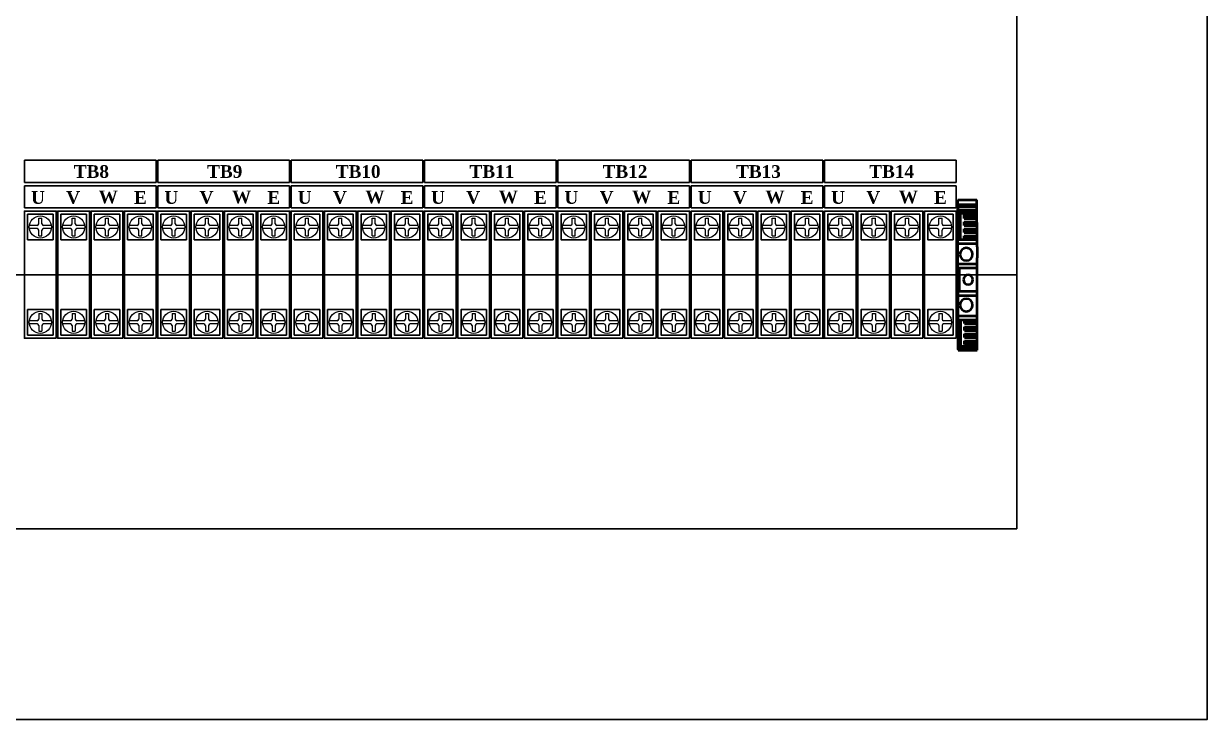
# Model space of a CAD drawing. Header units: millimetres. Extents: x 0 to 19090, y 0 to 12100.
# Drawn here: x 17162.3 to 17535.1, y 10124.9 to 10343.9 of the extents above; entities that cross this region are included whole.
import ezdxf

# ---------------------------------------------------------------- set-up
doc = ezdxf.new("R2010")
doc.units = ezdxf.units.MM
doc.header["$MEASUREMENT"] = 0
doc.layers.add('NetDam', color=7, linetype='Continuous', lineweight=35)
doc.layers.add('Visible (ISO)', color=7, linetype='Continuous', lineweight=50)
doc.styles.get("Standard").update_dxf_attribs({"font": 'arial.ttf'})

msp = doc.modelspace()

# ---------------------------------------------------------------- linework, layer by layer
for p, q in [((17167.03, 10280.88), (17167.03, 10282.64)), ((17168.03, 10280.88), (17168.03, 10282.64)), ((17177.53, 10280.88), (17177.53, 10282.64)), ((17178.53, 10280.88), (17178.53, 10282.64)), ((17188.03, 10280.88), (17188.03, 10282.64)), ((17189.03, 10280.88), (17189.03, 10282.64)), ((17198.53, 10280.88), (17198.53, 10282.64)), ((17199.53, 10280.88), (17199.53, 10282.64)), ((17209.03, 10280.88), (17209.03, 10282.64)), ((17210.03, 10280.88), (17210.03, 10282.64)), ((17219.53, 10280.88), (17219.53, 10282.64)), ((17220.53, 10280.88), (17220.53, 10282.64)), ((17230.03, 10280.88), (17230.03, 10282.64)), ((17231.03, 10280.88), (17231.03, 10282.64)), ((17240.53, 10280.88), (17240.53, 10282.64)), ((17241.53, 10280.88), (17241.53, 10282.64)), ((17251.03, 10280.88), (17251.03, 10282.64)), ((17252.03, 10280.88), (17252.03, 10282.64)), ((17261.53, 10280.88), (17261.53, 10282.64)), ((17262.53, 10280.88), (17262.53, 10282.64)), ((17272.03, 10280.88), (17272.03, 10282.64)), ((17273.03, 10280.88), (17273.03, 10282.64)), ((17282.53, 10280.88), (17282.53, 10282.64)), ((17283.53, 10280.88), (17283.53, 10282.64)), ((17293.03, 10280.88), (17293.03, 10282.64)), ((17294.03, 10280.88), (17294.03, 10282.64)), ((17303.53, 10280.88), (17303.53, 10282.64)), ((17304.53, 10280.88), (17304.53, 10282.64)), ((17314.03, 10280.88), (17314.03, 10282.64)), ((17315.03, 10280.88), (17315.03, 10282.64)), ((17324.53, 10280.88), (17324.53, 10282.64)), ((17325.53, 10280.88), (17325.53, 10282.64)), ((17335.03, 10280.88), (17335.03, 10282.64)), ((17336.03, 10280.88), (17336.03, 10282.64)), ((17345.53, 10280.88), (17345.53, 10282.64)), ((17346.53, 10280.88), (17346.53, 10282.64)), ((17356.03, 10280.88), (17356.03, 10282.64)), ((17357.03, 10280.88), (17357.03, 10282.64)), ((17366.53, 10280.88), (17366.53, 10282.64)), ((17367.53, 10280.88), (17367.53, 10282.64)), ((17377.03, 10280.88), (17377.03, 10282.64)), ((17378.03, 10280.88), (17378.03, 10282.64)), ((17387.53, 10280.88), (17387.53, 10282.64)), ((17388.53, 10280.88), (17388.53, 10282.64)), ((17398.03, 10280.88), (17398.03, 10282.64)), ((17399.03, 10280.88), (17399.03, 10282.64)), ((17408.53, 10280.88), (17408.53, 10282.64)), ((17409.53, 10280.88), (17409.53, 10282.64)), ((17419.03, 10280.88), (17419.03, 10282.64)), ((17420.03, 10280.88), (17420.03, 10282.64)), ((17429.53, 10280.88), (17429.53, 10282.64)), ((17430.53, 10280.88), (17430.53, 10282.64)), ((17440.03, 10280.88), (17440.03, 10282.64)), ((17441.03, 10280.88), (17441.03, 10282.64)), ((17450.53, 10280.88), (17450.53, 10282.64)), ((17451.53, 10280.88), (17451.53, 10282.64)), ((17166.53, 10280.38), (17164.07, 10280.38)), ((17166.53, 10279.38), (17164.07, 10279.38)), ((17167.03, 10277.13), (17167.03, 10278.88)), ((17168.03, 10277.13), (17168.03, 10278.88)), ((17171, 10280.38), (17168.53, 10280.38)), ((17171, 10279.38), (17168.53, 10279.38)), ((17177.03, 10280.38), (17174.57, 10280.38)), ((17177.03, 10279.38), (17174.57, 10279.38)), ((17177.53, 10277.13), (17177.53, 10278.88)), ((17178.53, 10277.13), (17178.53, 10278.88)), ((17181.5, 10280.38), (17179.03, 10280.38)), ((17181.5, 10279.38), (17179.03, 10279.38)), ((17187.53, 10280.38), (17185.07, 10280.38)), ((17187.53, 10279.38), (17185.07, 10279.38)), ((17188.03, 10277.13), (17188.03, 10278.88)), ((17189.03, 10277.13), (17189.03, 10278.88)), ((17192, 10280.38), (17189.53, 10280.38)), ((17192, 10279.38), (17189.53, 10279.38)), ((17198.03, 10280.38), (17195.57, 10280.38)), ((17198.03, 10279.38), (17195.57, 10279.38)), ((17198.53, 10277.13), (17198.53, 10278.88)), ((17199.53, 10277.13), (17199.53, 10278.88)), ((17202.5, 10280.38), (17200.03, 10280.38)), ((17202.5, 10279.38), (17200.03, 10279.38)), ((17208.53, 10280.38), (17206.07, 10280.38)), ((17208.53, 10279.38), (17206.07, 10279.38)), ((17209.03, 10277.13), (17209.03, 10278.88)), ((17210.03, 10277.13), (17210.03, 10278.88)), ((17213, 10280.38), (17210.53, 10280.38)), ((17213, 10279.38), (17210.53, 10279.38)), ((17219.03, 10280.38), (17216.57, 10280.38)), ((17219.03, 10279.38), (17216.57, 10279.38)), ((17219.53, 10277.13), (17219.53, 10278.88)), ((17220.53, 10277.13), (17220.53, 10278.88)), ((17223.5, 10280.38), (17221.03, 10280.38)), ((17223.5, 10279.38), (17221.03, 10279.38)), ((17229.53, 10280.38), (17227.07, 10280.38)), ((17229.53, 10279.38), (17227.07, 10279.38)), ((17230.03, 10277.13), (17230.03, 10278.88)), ((17231.03, 10277.13), (17231.03, 10278.88)), ((17234, 10280.38), (17231.53, 10280.38)), ((17234, 10279.38), (17231.53, 10279.38)), ((17240.03, 10280.38), (17237.57, 10280.38)), ((17240.03, 10279.38), (17237.57, 10279.38)), ((17240.53, 10277.13), (17240.53, 10278.88)), ((17241.53, 10277.13), (17241.53, 10278.88)), ((17244.5, 10280.38), (17242.03, 10280.38)), ((17244.5, 10279.38), (17242.03, 10279.38)), ((17250.53, 10280.38), (17248.07, 10280.38)), ((17250.53, 10279.38), (17248.07, 10279.38)), ((17251.03, 10277.13), (17251.03, 10278.88)), ((17252.03, 10277.13), (17252.03, 10278.88)), ((17255, 10280.38), (17252.53, 10280.38)), ((17255, 10279.38), (17252.53, 10279.38)), ((17261.03, 10280.38), (17258.57, 10280.38)), ((17261.03, 10279.38), (17258.57, 10279.38)), ((17261.53, 10277.13), (17261.53, 10278.88)), ((17262.53, 10277.13), (17262.53, 10278.88)), ((17265.5, 10280.38), (17263.03, 10280.38)), ((17265.5, 10279.38), (17263.03, 10279.38)), ((17271.53, 10280.38), (17269.07, 10280.38)), ((17271.53, 10279.38), (17269.07, 10279.38)), ((17272.03, 10277.13), (17272.03, 10278.88)), ((17273.03, 10277.13), (17273.03, 10278.88)), ((17276, 10280.38), (17273.53, 10280.38)), ((17276, 10279.38), (17273.53, 10279.38)), ((17282.03, 10280.38), (17279.57, 10280.38)), ((17282.03, 10279.38), (17279.57, 10279.38)), ((17282.53, 10277.13), (17282.53, 10278.88)), ((17283.53, 10277.13), (17283.53, 10278.88)), ((17286.5, 10280.38), (17284.03, 10280.38)), ((17286.5, 10279.38), (17284.03, 10279.38)), ((17292.53, 10280.38), (17290.07, 10280.38)), ((17292.53, 10279.38), (17290.07, 10279.38)), ((17293.03, 10277.13), (17293.03, 10278.88)), ((17294.03, 10277.13), (17294.03, 10278.88)), ((17297, 10280.38), (17294.53, 10280.38)), ((17297, 10279.38), (17294.53, 10279.38)), ((17303.03, 10280.38), (17300.57, 10280.38)), ((17303.03, 10279.38), (17300.57, 10279.38)), ((17303.53, 10277.13), (17303.53, 10278.88)), ((17304.53, 10277.13), (17304.53, 10278.88)), ((17307.5, 10280.38), (17305.03, 10280.38)), ((17307.5, 10279.38), (17305.03, 10279.38)), ((17313.53, 10280.38), (17311.07, 10280.38)), ((17313.53, 10279.38), (17311.07, 10279.38)), ((17314.03, 10277.13), (17314.03, 10278.88)), ((17315.03, 10277.13), (17315.03, 10278.88)), ((17318, 10280.38), (17315.53, 10280.38)), ((17318, 10279.38), (17315.53, 10279.38)), ((17324.03, 10280.38), (17321.57, 10280.38)), ((17324.03, 10279.38), (17321.57, 10279.38)), ((17324.53, 10277.13), (17324.53, 10278.88)), ((17325.53, 10277.13), (17325.53, 10278.88)), ((17328.5, 10280.38), (17326.03, 10280.38)), ((17328.5, 10279.38), (17326.03, 10279.38)), ((17334.53, 10280.38), (17332.07, 10280.38)), ((17334.53, 10279.38), (17332.07, 10279.38)), ((17335.03, 10277.13), (17335.03, 10278.88)), ((17336.03, 10277.13), (17336.03, 10278.88)), ((17339, 10280.38), (17336.53, 10280.38)), ((17339, 10279.38), (17336.53, 10279.38)), ((17345.03, 10280.38), (17342.57, 10280.38)), ((17345.03, 10279.38), (17342.57, 10279.38)), ((17345.53, 10277.13), (17345.53, 10278.88)), ((17346.53, 10277.13), (17346.53, 10278.88)), ((17349.5, 10280.38), (17347.03, 10280.38)), ((17349.5, 10279.38), (17347.03, 10279.38)), ((17355.53, 10280.38), (17353.07, 10280.38)), ((17355.53, 10279.38), (17353.07, 10279.38)), ((17356.03, 10277.13), (17356.03, 10278.88)), ((17357.03, 10277.13), (17357.03, 10278.88)), ((17360, 10280.38), (17357.53, 10280.38)), ((17360, 10279.38), (17357.53, 10279.38)), ((17366.03, 10280.38), (17363.57, 10280.38)), ((17366.03, 10279.38), (17363.57, 10279.38)), ((17366.53, 10277.13), (17366.53, 10278.88)), ((17367.53, 10277.13), (17367.53, 10278.88)), ((17370.5, 10280.38), (17368.03, 10280.38)), ((17370.5, 10279.38), (17368.03, 10279.38)), ((17376.53, 10280.38), (17374.07, 10280.38)), ((17376.53, 10279.38), (17374.07, 10279.38)), ((17377.03, 10277.13), (17377.03, 10278.88)), ((17378.03, 10277.13), (17378.03, 10278.88)), ((17381, 10280.38), (17378.53, 10280.38)), ((17381, 10279.38), (17378.53, 10279.38)), ((17387.03, 10280.38), (17384.57, 10280.38)), ((17387.03, 10279.38), (17384.57, 10279.38)), ((17387.53, 10277.13), (17387.53, 10278.88)), ((17388.53, 10277.13), (17388.53, 10278.88)), ((17391.5, 10280.38), (17389.03, 10280.38)), ((17391.5, 10279.38), (17389.03, 10279.38)), ((17397.53, 10280.38), (17395.07, 10280.38)), ((17397.53, 10279.38), (17395.07, 10279.38)), ((17398.03, 10277.13), (17398.03, 10278.88)), ((17399.03, 10277.13), (17399.03, 10278.88)), ((17402, 10280.38), (17399.53, 10280.38)), ((17402, 10279.38), (17399.53, 10279.38)), ((17408.03, 10280.38), (17405.57, 10280.38)), ((17408.03, 10279.38), (17405.57, 10279.38)), ((17408.53, 10277.13), (17408.53, 10278.88)), ((17409.53, 10277.13), (17409.53, 10278.88)), ((17412.5, 10280.38), (17410.03, 10280.38)), ((17412.5, 10279.38), (17410.03, 10279.38)), ((17418.53, 10280.38), (17416.07, 10280.38)), ((17418.53, 10279.38), (17416.07, 10279.38)), ((17419.03, 10277.13), (17419.03, 10278.88)), ((17420.03, 10277.13), (17420.03, 10278.88)), ((17423, 10280.38), (17420.53, 10280.38)), ((17423, 10279.38), (17420.53, 10279.38)), ((17429.03, 10280.38), (17426.57, 10280.38)), ((17429.03, 10279.38), (17426.57, 10279.38)), ((17429.53, 10277.13), (17429.53, 10278.88)), ((17430.53, 10277.13), (17430.53, 10278.88)), ((17433.5, 10280.38), (17431.03, 10280.38)), ((17433.5, 10279.38), (17431.03, 10279.38)), ((17439.53, 10280.38), (17437.07, 10280.38)), ((17439.53, 10279.38), (17437.07, 10279.38)), ((17440.03, 10277.13), (17440.03, 10278.88)), ((17441.03, 10277.13), (17441.03, 10278.88)), ((17444, 10280.38), (17441.53, 10280.38)), ((17444, 10279.38), (17441.53, 10279.38)), ((17450.03, 10280.38), (17447.57, 10280.38)), ((17450.03, 10279.38), (17447.57, 10279.38)), ((17450.53, 10277.13), (17450.53, 10278.88)), ((17451.53, 10277.13), (17451.53, 10278.88)), ((17454.5, 10280.38), (17452.03, 10280.38)), ((17454.5, 10279.38), (17452.03, 10279.38)), ((17167.03, 10252.64), (17167.03, 10250.88)), ((17168.03, 10252.64), (17168.03, 10250.88)), ((17177.53, 10252.64), (17177.53, 10250.88)), ((17178.53, 10252.64), (17178.53, 10250.88)), ((17188.03, 10252.64), (17188.03, 10250.88)), ((17189.03, 10252.64), (17189.03, 10250.88)), ((17198.53, 10252.64), (17198.53, 10250.88)), ((17199.53, 10252.64), (17199.53, 10250.88)), ((17209.03, 10252.64), (17209.03, 10250.88)), ((17210.03, 10252.64), (17210.03, 10250.88)), ((17219.53, 10252.64), (17219.53, 10250.88)), ((17220.53, 10252.64), (17220.53, 10250.88)), ((17230.03, 10252.64), (17230.03, 10250.88)), ((17231.03, 10252.64), (17231.03, 10250.88)), ((17240.53, 10252.64), (17240.53, 10250.88)), ((17241.53, 10252.64), (17241.53, 10250.88)), ((17251.03, 10252.64), (17251.03, 10250.88)), ((17252.03, 10252.64), (17252.03, 10250.88)), ((17261.53, 10252.64), (17261.53, 10250.88)), ((17262.53, 10252.64), (17262.53, 10250.88)), ((17272.03, 10252.64), (17272.03, 10250.88)), ((17273.03, 10252.64), (17273.03, 10250.88)), ((17282.53, 10252.64), (17282.53, 10250.88)), ((17283.53, 10252.64), (17283.53, 10250.88)), ((17293.03, 10252.64), (17293.03, 10250.88)), ((17294.03, 10252.64), (17294.03, 10250.88)), ((17303.53, 10252.64), (17303.53, 10250.88)), ((17304.53, 10252.64), (17304.53, 10250.88)), ((17314.03, 10252.64), (17314.03, 10250.88)), ((17315.03, 10252.64), (17315.03, 10250.88)), ((17324.53, 10252.64), (17324.53, 10250.88)), ((17325.53, 10252.64), (17325.53, 10250.88)), ((17335.03, 10252.64), (17335.03, 10250.88)), ((17336.03, 10252.64), (17336.03, 10250.88)), ((17345.53, 10252.64), (17345.53, 10250.88)), ((17346.53, 10252.64), (17346.53, 10250.88)), ((17356.03, 10252.64), (17356.03, 10250.88)), ((17357.03, 10252.64), (17357.03, 10250.88)), ((17366.53, 10252.64), (17366.53, 10250.88)), ((17367.53, 10252.64), (17367.53, 10250.88)), ((17377.03, 10252.64), (17377.03, 10250.88)), ((17378.03, 10252.64), (17378.03, 10250.88)), ((17387.53, 10252.64), (17387.53, 10250.88)), ((17388.53, 10252.64), (17388.53, 10250.88)), ((17398.03, 10252.64), (17398.03, 10250.88)), ((17399.03, 10252.64), (17399.03, 10250.88)), ((17408.53, 10252.64), (17408.53, 10250.88)), ((17409.53, 10252.64), (17409.53, 10250.88)), ((17419.03, 10252.64), (17419.03, 10250.88)), ((17420.03, 10252.64), (17420.03, 10250.88)), ((17429.53, 10252.64), (17429.53, 10250.88)), ((17430.53, 10252.64), (17430.53, 10250.88)), ((17440.03, 10252.64), (17440.03, 10250.88)), ((17441.03, 10252.64), (17441.03, 10250.88)), ((17450.53, 10252.64), (17450.53, 10250.88)), ((17451.53, 10252.64), (17451.53, 10250.88)), ((17166.53, 10250.38), (17164.07, 10250.38)), ((17166.53, 10249.38), (17164.07, 10249.38)), ((17167.03, 10248.88), (17167.03, 10247.13)), ((17168.03, 10248.88), (17168.03, 10247.13)), ((17171, 10250.38), (17168.53, 10250.38)), ((17171, 10249.38), (17168.53, 10249.38)), ((17177.03, 10250.38), (17174.57, 10250.38)), ((17177.03, 10249.38), (17174.57, 10249.38)), ((17177.53, 10248.88), (17177.53, 10247.13)), ((17178.53, 10248.88), (17178.53, 10247.13)), ((17181.5, 10250.38), (17179.03, 10250.38)), ((17181.5, 10249.38), (17179.03, 10249.38)), ((17187.53, 10250.38), (17185.07, 10250.38)), ((17187.53, 10249.38), (17185.07, 10249.38)), ((17188.03, 10248.88), (17188.03, 10247.13)), ((17189.03, 10248.88), (17189.03, 10247.13)), ((17192, 10250.38), (17189.53, 10250.38)), ((17192, 10249.38), (17189.53, 10249.38)), ((17198.03, 10250.38), (17195.57, 10250.38)), ((17198.03, 10249.38), (17195.57, 10249.38)), ((17198.53, 10248.88), (17198.53, 10247.13)), ((17199.53, 10248.88), (17199.53, 10247.13)), ((17202.5, 10250.38), (17200.03, 10250.38)), ((17202.5, 10249.38), (17200.03, 10249.38)), ((17208.53, 10250.38), (17206.07, 10250.38)), ((17208.53, 10249.38), (17206.07, 10249.38)), ((17209.03, 10248.88), (17209.03, 10247.13)), ((17210.03, 10248.88), (17210.03, 10247.13)), ((17213, 10250.38), (17210.53, 10250.38)), ((17213, 10249.38), (17210.53, 10249.38)), ((17219.03, 10250.38), (17216.57, 10250.38)), ((17219.03, 10249.38), (17216.57, 10249.38)), ((17219.53, 10248.88), (17219.53, 10247.13)), ((17220.53, 10248.88), (17220.53, 10247.13)), ((17223.5, 10250.38), (17221.03, 10250.38)), ((17223.5, 10249.38), (17221.03, 10249.38)), ((17229.53, 10250.38), (17227.07, 10250.38)), ((17229.53, 10249.38), (17227.07, 10249.38)), ((17230.03, 10248.88), (17230.03, 10247.13)), ((17231.03, 10248.88), (17231.03, 10247.13)), ((17234, 10250.38), (17231.53, 10250.38)), ((17234, 10249.38), (17231.53, 10249.38)), ((17240.03, 10250.38), (17237.57, 10250.38)), ((17240.03, 10249.38), (17237.57, 10249.38)), ((17240.53, 10248.88), (17240.53, 10247.13)), ((17241.53, 10248.88), (17241.53, 10247.13)), ((17244.5, 10250.38), (17242.03, 10250.38)), ((17244.5, 10249.38), (17242.03, 10249.38)), ((17250.53, 10250.38), (17248.07, 10250.38)), ((17250.53, 10249.38), (17248.07, 10249.38)), ((17251.03, 10248.88), (17251.03, 10247.13)), ((17252.03, 10248.88), (17252.03, 10247.13)), ((17255, 10250.38), (17252.53, 10250.38)), ((17255, 10249.38), (17252.53, 10249.38)), ((17261.03, 10250.38), (17258.57, 10250.38)), ((17261.03, 10249.38), (17258.57, 10249.38)), ((17261.53, 10248.88), (17261.53, 10247.13)), ((17262.53, 10248.88), (17262.53, 10247.13)), ((17265.5, 10250.38), (17263.03, 10250.38)), ((17265.5, 10249.38), (17263.03, 10249.38)), ((17271.53, 10250.38), (17269.07, 10250.38)), ((17271.53, 10249.38), (17269.07, 10249.38)), ((17272.03, 10248.88), (17272.03, 10247.13)), ((17273.03, 10248.88), (17273.03, 10247.13)), ((17276, 10250.38), (17273.53, 10250.38)), ((17276, 10249.38), (17273.53, 10249.38)), ((17282.03, 10250.38), (17279.57, 10250.38)), ((17282.03, 10249.38), (17279.57, 10249.38)), ((17282.53, 10248.88), (17282.53, 10247.13)), ((17283.53, 10248.88), (17283.53, 10247.13)), ((17286.5, 10250.38), (17284.03, 10250.38)), ((17286.5, 10249.38), (17284.03, 10249.38)), ((17292.53, 10250.38), (17290.07, 10250.38)), ((17292.53, 10249.38), (17290.07, 10249.38)), ((17293.03, 10248.88), (17293.03, 10247.13)), ((17294.03, 10248.88), (17294.03, 10247.13)), ((17297, 10250.38), (17294.53, 10250.38)), ((17297, 10249.38), (17294.53, 10249.38)), ((17303.03, 10250.38), (17300.57, 10250.38)), ((17303.03, 10249.38), (17300.57, 10249.38)), ((17303.53, 10248.88), (17303.53, 10247.13)), ((17304.53, 10248.88), (17304.53, 10247.13)), ((17307.5, 10250.38), (17305.03, 10250.38)), ((17307.5, 10249.38), (17305.03, 10249.38)), ((17313.53, 10250.38), (17311.07, 10250.38)), ((17313.53, 10249.38), (17311.07, 10249.38)), ((17314.03, 10248.88), (17314.03, 10247.13)), ((17315.03, 10248.88), (17315.03, 10247.13)), ((17318, 10250.38), (17315.53, 10250.38)), ((17318, 10249.38), (17315.53, 10249.38)), ((17324.03, 10250.38), (17321.57, 10250.38)), ((17324.03, 10249.38), (17321.57, 10249.38)), ((17324.53, 10248.88), (17324.53, 10247.13)), ((17325.53, 10248.88), (17325.53, 10247.13)), ((17328.5, 10250.38), (17326.03, 10250.38)), ((17328.5, 10249.38), (17326.03, 10249.38)), ((17334.53, 10250.38), (17332.07, 10250.38)), ((17334.53, 10249.38), (17332.07, 10249.38)), ((17335.03, 10248.88), (17335.03, 10247.13)), ((17336.03, 10248.88), (17336.03, 10247.13)), ((17339, 10250.38), (17336.53, 10250.38)), ((17339, 10249.38), (17336.53, 10249.38)), ((17345.03, 10250.38), (17342.57, 10250.38)), ((17345.03, 10249.38), (17342.57, 10249.38)), ((17345.53, 10248.88), (17345.53, 10247.13)), ((17346.53, 10248.88), (17346.53, 10247.13)), ((17349.5, 10250.38), (17347.03, 10250.38)), ((17349.5, 10249.38), (17347.03, 10249.38)), ((17355.53, 10250.38), (17353.07, 10250.38)), ((17355.53, 10249.38), (17353.07, 10249.38)), ((17356.03, 10248.88), (17356.03, 10247.13)), ((17357.03, 10248.88), (17357.03, 10247.13)), ((17360, 10250.38), (17357.53, 10250.38)), ((17360, 10249.38), (17357.53, 10249.38)), ((17366.03, 10250.38), (17363.57, 10250.38)), ((17366.03, 10249.38), (17363.57, 10249.38)), ((17366.53, 10248.88), (17366.53, 10247.13)), ((17367.53, 10248.88), (17367.53, 10247.13)), ((17370.5, 10250.38), (17368.03, 10250.38)), ((17370.5, 10249.38), (17368.03, 10249.38)), ((17376.53, 10250.38), (17374.07, 10250.38)), ((17376.53, 10249.38), (17374.07, 10249.38)), ((17377.03, 10248.88), (17377.03, 10247.13)), ((17378.03, 10248.88), (17378.03, 10247.13)), ((17381, 10250.38), (17378.53, 10250.38)), ((17381, 10249.38), (17378.53, 10249.38)), ((17387.03, 10250.38), (17384.57, 10250.38)), ((17387.03, 10249.38), (17384.57, 10249.38)), ((17387.53, 10248.88), (17387.53, 10247.13)), ((17388.53, 10248.88), (17388.53, 10247.13)), ((17391.5, 10250.38), (17389.03, 10250.38)), ((17391.5, 10249.38), (17389.03, 10249.38)), ((17397.53, 10250.38), (17395.07, 10250.38)), ((17397.53, 10249.38), (17395.07, 10249.38)), ((17398.03, 10248.88), (17398.03, 10247.13)), ((17399.03, 10248.88), (17399.03, 10247.13)), ((17402, 10250.38), (17399.53, 10250.38)), ((17402, 10249.38), (17399.53, 10249.38)), ((17408.03, 10250.38), (17405.57, 10250.38)), ((17408.03, 10249.38), (17405.57, 10249.38)), ((17408.53, 10248.88), (17408.53, 10247.13)), ((17409.53, 10248.88), (17409.53, 10247.13)), ((17412.5, 10250.38), (17410.03, 10250.38)), ((17412.5, 10249.38), (17410.03, 10249.38)), ((17418.53, 10250.38), (17416.07, 10250.38)), ((17418.53, 10249.38), (17416.07, 10249.38)), ((17419.03, 10248.88), (17419.03, 10247.13)), ((17420.03, 10248.88), (17420.03, 10247.13)), ((17423, 10250.38), (17420.53, 10250.38)), ((17423, 10249.38), (17420.53, 10249.38)), ((17429.03, 10250.38), (17426.57, 10250.38)), ((17429.03, 10249.38), (17426.57, 10249.38)), ((17429.53, 10248.88), (17429.53, 10247.13)), ((17430.53, 10248.88), (17430.53, 10247.13)), ((17433.5, 10250.38), (17431.03, 10250.38)), ((17433.5, 10249.38), (17431.03, 10249.38)), ((17439.53, 10250.38), (17437.07, 10250.38)), ((17439.53, 10249.38), (17437.07, 10249.38)), ((17440.03, 10248.88), (17440.03, 10247.13)), ((17441.03, 10248.88), (17441.03, 10247.13)), ((17444, 10250.38), (17441.53, 10250.38)), ((17444, 10249.38), (17441.53, 10249.38)), ((17450.03, 10250.38), (17447.57, 10250.38)), ((17450.03, 10249.38), (17447.57, 10249.38)), ((17450.53, 10248.88), (17450.53, 10247.13)), ((17451.53, 10248.88), (17451.53, 10247.13)), ((17454.5, 10250.38), (17452.03, 10250.38)), ((17454.5, 10249.38), (17452.03, 10249.38))]:
    msp.add_line(p, q)
at = {"ltscale": 0.5}
for p, q in [((17167.03, 10282.64), (17168.03, 10282.64)), ((17177.53, 10282.64), (17178.53, 10282.64)), ((17188.03, 10282.64), (17189.03, 10282.64)), ((17198.53, 10282.64), (17199.53, 10282.64)), ((17209.03, 10282.64), (17210.03, 10282.64)), ((17219.53, 10282.64), (17220.53, 10282.64)), ((17230.03, 10282.64), (17231.03, 10282.64)), ((17240.53, 10282.64), (17241.53, 10282.64)), ((17251.03, 10282.64), (17252.03, 10282.64)), ((17261.53, 10282.64), (17262.53, 10282.64)), ((17272.03, 10282.64), (17273.03, 10282.64)), ((17282.53, 10282.64), (17283.53, 10282.64)), ((17293.03, 10282.64), (17294.03, 10282.64)), ((17303.53, 10282.64), (17304.53, 10282.64)), ((17314.03, 10282.64), (17315.03, 10282.64)), ((17324.53, 10282.64), (17325.53, 10282.64)), ((17335.03, 10282.64), (17336.03, 10282.64)), ((17345.53, 10282.64), (17346.53, 10282.64)), ((17356.03, 10282.64), (17357.03, 10282.64)), ((17366.53, 10282.64), (17367.53, 10282.64)), ((17377.03, 10282.64), (17378.03, 10282.64)), ((17387.53, 10282.64), (17388.53, 10282.64)), ((17398.03, 10282.64), (17399.03, 10282.64)), ((17408.53, 10282.64), (17409.53, 10282.64)), ((17419.03, 10282.64), (17420.03, 10282.64)), ((17429.53, 10282.64), (17430.53, 10282.64)), ((17440.03, 10282.64), (17441.03, 10282.64)), ((17450.53, 10282.64), (17451.53, 10282.64)), ((17167.03, 10277.13), (17168.03, 10277.13)), ((17177.53, 10277.13), (17178.53, 10277.13)), ((17188.03, 10277.13), (17189.03, 10277.13)), ((17198.53, 10277.13), (17199.53, 10277.13)), ((17209.03, 10277.13), (17210.03, 10277.13)), ((17219.53, 10277.13), (17220.53, 10277.13)), ((17230.03, 10277.13), (17231.03, 10277.13)), ((17240.53, 10277.13), (17241.53, 10277.13)), ((17251.03, 10277.13), (17252.03, 10277.13)), ((17261.53, 10277.13), (17262.53, 10277.13)), ((17272.03, 10277.13), (17273.03, 10277.13)), ((17282.53, 10277.13), (17283.53, 10277.13)), ((17293.03, 10277.13), (17294.03, 10277.13)), ((17303.53, 10277.13), (17304.53, 10277.13)), ((17314.03, 10277.13), (17315.03, 10277.13)), ((17324.53, 10277.13), (17325.53, 10277.13)), ((17335.03, 10277.13), (17336.03, 10277.13)), ((17345.53, 10277.13), (17346.53, 10277.13)), ((17356.03, 10277.13), (17357.03, 10277.13)), ((17366.53, 10277.13), (17367.53, 10277.13)), ((17377.03, 10277.13), (17378.03, 10277.13)), ((17387.53, 10277.13), (17388.53, 10277.13)), ((17398.03, 10277.13), (17399.03, 10277.13)), ((17408.53, 10277.13), (17409.53, 10277.13)), ((17419.03, 10277.13), (17420.03, 10277.13)), ((17429.53, 10277.13), (17430.53, 10277.13)), ((17440.03, 10277.13), (17441.03, 10277.13)), ((17450.53, 10277.13), (17451.53, 10277.13)), ((17167.03, 10252.64), (17168.03, 10252.64)), ((17177.53, 10252.64), (17178.53, 10252.64)), ((17188.03, 10252.64), (17189.03, 10252.64)), ((17198.53, 10252.64), (17199.53, 10252.64)), ((17209.03, 10252.64), (17210.03, 10252.64)), ((17219.53, 10252.64), (17220.53, 10252.64)), ((17230.03, 10252.64), (17231.03, 10252.64)), ((17240.53, 10252.64), (17241.53, 10252.64)), ((17251.03, 10252.64), (17252.03, 10252.64)), ((17261.53, 10252.64), (17262.53, 10252.64)), ((17272.03, 10252.64), (17273.03, 10252.64)), ((17282.53, 10252.64), (17283.53, 10252.64)), ((17293.03, 10252.64), (17294.03, 10252.64)), ((17303.53, 10252.64), (17304.53, 10252.64)), ((17314.03, 10252.64), (17315.03, 10252.64)), ((17324.53, 10252.64), (17325.53, 10252.64)), ((17335.03, 10252.64), (17336.03, 10252.64)), ((17345.53, 10252.64), (17346.53, 10252.64)), ((17356.03, 10252.64), (17357.03, 10252.64)), ((17366.53, 10252.64), (17367.53, 10252.64)), ((17377.03, 10252.64), (17378.03, 10252.64)), ((17387.53, 10252.64), (17388.53, 10252.64)), ((17398.03, 10252.64), (17399.03, 10252.64)), ((17408.53, 10252.64), (17409.53, 10252.64)), ((17419.03, 10252.64), (17420.03, 10252.64)), ((17429.53, 10252.64), (17430.53, 10252.64)), ((17440.03, 10252.64), (17441.03, 10252.64)), ((17450.53, 10252.64), (17451.53, 10252.64)), ((17167.03, 10247.13), (17168.03, 10247.13)), ((17177.53, 10247.13), (17178.53, 10247.13)), ((17188.03, 10247.13), (17189.03, 10247.13)), ((17198.53, 10247.13), (17199.53, 10247.13)), ((17209.03, 10247.13), (17210.03, 10247.13)), ((17219.53, 10247.13), (17220.53, 10247.13)), ((17230.03, 10247.13), (17231.03, 10247.13)), ((17240.53, 10247.13), (17241.53, 10247.13)), ((17251.03, 10247.13), (17252.03, 10247.13)), ((17261.53, 10247.13), (17262.53, 10247.13)), ((17272.03, 10247.13), (17273.03, 10247.13)), ((17282.53, 10247.13), (17283.53, 10247.13)), ((17293.03, 10247.13), (17294.03, 10247.13)), ((17303.53, 10247.13), (17304.53, 10247.13)), ((17314.03, 10247.13), (17315.03, 10247.13)), ((17324.53, 10247.13), (17325.53, 10247.13)), ((17335.03, 10247.13), (17336.03, 10247.13)), ((17345.53, 10247.13), (17346.53, 10247.13)), ((17356.03, 10247.13), (17357.03, 10247.13)), ((17366.53, 10247.13), (17367.53, 10247.13)), ((17377.03, 10247.13), (17378.03, 10247.13)), ((17387.53, 10247.13), (17388.53, 10247.13)), ((17398.03, 10247.13), (17399.03, 10247.13)), ((17408.53, 10247.13), (17409.53, 10247.13)), ((17419.03, 10247.13), (17420.03, 10247.13)), ((17429.53, 10247.13), (17430.53, 10247.13)), ((17440.03, 10247.13), (17441.03, 10247.13)), ((17450.53, 10247.13), (17451.53, 10247.13))]:
    msp.add_line(p, q, dxfattribs=at)
for centre in [(17167.53, 10279.88), (17178.03, 10279.88), (17188.53, 10279.88), (17199.03, 10279.88), (17209.53, 10279.88), (17220.03, 10279.88), (17230.53, 10279.88), (17241.03, 10279.88), (17251.53, 10279.88), (17262.03, 10279.88), (17272.53, 10279.88), (17283.03, 10279.88), (17293.53, 10279.88), (17304.03, 10279.88), (17314.53, 10279.88), (17325.03, 10279.88), (17335.53, 10279.88), (17346.03, 10279.88), (17356.53, 10279.88), (17367.03, 10279.88), (17377.53, 10279.88), (17388.03, 10279.88), (17398.53, 10279.88), (17409.03, 10279.88), (17419.53, 10279.88), (17430.03, 10279.88), (17440.53, 10279.88), (17451.03, 10279.88), (17167.53, 10249.88), (17178.03, 10249.88), (17188.53, 10249.88), (17199.03, 10249.88), (17209.53, 10249.88), (17220.03, 10249.88), (17230.53, 10249.88), (17241.03, 10249.88), (17251.53, 10249.88), (17262.03, 10249.88), (17272.53, 10249.88), (17283.03, 10249.88), (17293.53, 10249.88), (17304.03, 10249.88), (17314.53, 10249.88), (17325.03, 10249.88), (17335.53, 10249.88), (17346.03, 10249.88), (17356.53, 10249.88), (17367.03, 10249.88), (17377.53, 10249.88), (17388.03, 10249.88), (17398.53, 10249.88), (17409.03, 10249.88), (17419.53, 10249.88), (17430.03, 10249.88), (17440.53, 10249.88), (17451.03, 10249.88)]:
    msp.add_circle(centre, 3.5)
for centre, start, end in [((17166.53, 10280.88), 270, 0), ((17166.53, 10278.88), 0, 90), ((17168.53, 10280.88), 180, 270), ((17168.53, 10278.88), 90, 180), ((17177.03, 10280.88), 270, 0), ((17177.03, 10278.88), 0, 90), ((17179.03, 10280.88), 180, 270), ((17179.03, 10278.88), 90, 180), ((17187.53, 10280.88), 270, 0), ((17187.53, 10278.88), 0, 90), ((17189.53, 10280.88), 180, 270), ((17189.53, 10278.88), 90, 180), ((17198.03, 10280.88), 270, 0), ((17198.03, 10278.88), 0, 90), ((17200.03, 10280.88), 180, 270), ((17200.03, 10278.88), 90, 180), ((17208.53, 10280.88), 270, 0), ((17208.53, 10278.88), 0, 90), ((17210.53, 10280.88), 180, 270), ((17210.53, 10278.88), 90, 180), ((17219.03, 10280.88), 270, 0), ((17219.03, 10278.88), 0, 90), ((17221.03, 10280.88), 180, 270), ((17221.03, 10278.88), 90, 180), ((17229.53, 10280.88), 270, 0), ((17229.53, 10278.88), 0, 90), ((17231.53, 10280.88), 180, 270), ((17231.53, 10278.88), 90, 180), ((17240.03, 10280.88), 270, 0), ((17240.03, 10278.88), 0, 90), ((17242.03, 10280.88), 180, 270), ((17242.03, 10278.88), 90, 180), ((17250.53, 10280.88), 270, 0), ((17250.53, 10278.88), 0, 90), ((17252.53, 10280.88), 180, 270), ((17252.53, 10278.88), 90, 180), ((17261.03, 10280.88), 270, 0), ((17261.03, 10278.88), 0, 90), ((17263.03, 10280.88), 180, 270), ((17263.03, 10278.88), 90, 180), ((17271.53, 10280.88), 270, 0), ((17271.53, 10278.88), 0, 90), ((17273.53, 10280.88), 180, 270), ((17273.53, 10278.88), 90, 180), ((17282.03, 10280.88), 270, 0), ((17282.03, 10278.88), 0, 90), ((17284.03, 10280.88), 180, 270), ((17284.03, 10278.88), 90, 180), ((17292.53, 10280.88), 270, 0), ((17292.53, 10278.88), 0, 90), ((17294.53, 10280.88), 180, 270), ((17294.53, 10278.88), 90, 180), ((17303.03, 10280.88), 270, 0), ((17303.03, 10278.88), 0, 90), ((17305.03, 10280.88), 180, 270), ((17305.03, 10278.88), 90, 180), ((17313.53, 10280.88), 270, 0), ((17313.53, 10278.88), 0, 90), ((17315.53, 10280.88), 180, 270), ((17315.53, 10278.88), 90, 180), ((17324.03, 10280.88), 270, 0), ((17324.03, 10278.88), 0, 90), ((17326.03, 10280.88), 180, 270), ((17326.03, 10278.88), 90, 180), ((17334.53, 10280.88), 270, 0), ((17334.53, 10278.88), 0, 90), ((17336.53, 10280.88), 180, 270), ((17336.53, 10278.88), 90, 180), ((17345.03, 10280.88), 270, 0), ((17345.03, 10278.88), 0, 90), ((17347.03, 10280.88), 180, 270), ((17347.03, 10278.88), 90, 180), ((17355.53, 10280.88), 270, 0), ((17355.53, 10278.88), 0, 90), ((17357.53, 10280.88), 180, 270), ((17357.53, 10278.88), 90, 180), ((17366.03, 10280.88), 270, 0), ((17366.03, 10278.88), 0, 90), ((17368.03, 10280.88), 180, 270), ((17368.03, 10278.88), 90, 180), ((17376.53, 10280.88), 270, 0), ((17376.53, 10278.88), 0, 90), ((17378.53, 10280.88), 180, 270), ((17378.53, 10278.88), 90, 180), ((17387.03, 10280.88), 270, 0), ((17387.03, 10278.88), 0, 90), ((17389.03, 10280.88), 180, 270), ((17389.03, 10278.88), 90, 180), ((17397.53, 10280.88), 270, 0), ((17397.53, 10278.88), 0, 90), ((17399.53, 10280.88), 180, 270), ((17399.53, 10278.88), 90, 180), ((17408.03, 10280.88), 270, 0), ((17408.03, 10278.88), 0, 90), ((17410.03, 10280.88), 180, 270), ((17410.03, 10278.88), 90, 180), ((17418.53, 10280.88), 270, 0), ((17418.53, 10278.88), 0, 90), ((17420.53, 10280.88), 180, 270), ((17420.53, 10278.88), 90, 180), ((17429.03, 10280.88), 270, 0), ((17429.03, 10278.88), 0, 90), ((17431.03, 10280.88), 180, 270), ((17431.03, 10278.88), 90, 180), ((17439.53, 10280.88), 270, 0), ((17439.53, 10278.88), 0, 90), ((17441.53, 10280.88), 180, 270), ((17441.53, 10278.88), 90, 180), ((17450.03, 10280.88), 270, 0), ((17450.03, 10278.88), 0, 90), ((17452.03, 10280.88), 180, 270), ((17452.03, 10278.88), 90, 180), ((17166.53, 10250.88), 270, 0), ((17166.53, 10248.88), 0, 90), ((17168.53, 10250.88), 180, 270), ((17168.53, 10248.88), 90, 180), ((17177.03, 10250.88), 270, 0), ((17177.03, 10248.88), 0, 90), ((17179.03, 10250.88), 180, 270), ((17179.03, 10248.88), 90, 180), ((17187.53, 10250.88), 270, 0), ((17187.53, 10248.88), 0, 90), ((17189.53, 10250.88), 180, 270), ((17189.53, 10248.88), 90, 180), ((17198.03, 10250.88), 270, 0), ((17198.03, 10248.88), 0, 90), ((17200.03, 10250.88), 180, 270), ((17200.03, 10248.88), 90, 180), ((17208.53, 10250.88), 270, 0), ((17208.53, 10248.88), 0, 90), ((17210.53, 10250.88), 180, 270), ((17210.53, 10248.88), 90, 180), ((17219.03, 10250.88), 270, 0), ((17219.03, 10248.88), 0, 90), ((17221.03, 10250.88), 180, 270), ((17221.03, 10248.88), 90, 180), ((17229.53, 10250.88), 270, 0), ((17229.53, 10248.88), 0, 90), ((17231.53, 10250.88), 180, 270), ((17231.53, 10248.88), 90, 180), ((17240.03, 10250.88), 270, 0), ((17240.03, 10248.88), 0, 90), ((17242.03, 10250.88), 180, 270), ((17242.03, 10248.88), 90, 180), ((17250.53, 10250.88), 270, 0), ((17250.53, 10248.88), 0, 90), ((17252.53, 10250.88), 180, 270), ((17252.53, 10248.88), 90, 180), ((17261.03, 10250.88), 270, 0), ((17261.03, 10248.88), 0, 90), ((17263.03, 10250.88), 180, 270), ((17263.03, 10248.88), 90, 180), ((17271.53, 10250.88), 270, 0), ((17271.53, 10248.88), 0, 90), ((17273.53, 10250.88), 180, 270), ((17273.53, 10248.88), 90, 180), ((17282.03, 10250.88), 270, 0), ((17282.03, 10248.88), 0, 90), ((17284.03, 10250.88), 180, 270), ((17284.03, 10248.88), 90, 180), ((17292.53, 10250.88), 270, 0), ((17292.53, 10248.88), 0, 90), ((17294.53, 10250.88), 180, 270), ((17294.53, 10248.88), 90, 180), ((17303.03, 10250.88), 270, 0), ((17303.03, 10248.88), 0, 90), ((17305.03, 10250.88), 180, 270), ((17305.03, 10248.88), 90, 180), ((17313.53, 10250.88), 270, 0), ((17313.53, 10248.88), 0, 90), ((17315.53, 10250.88), 180, 270), ((17315.53, 10248.88), 90, 180), ((17324.03, 10250.88), 270, 0), ((17324.03, 10248.88), 0, 90), ((17326.03, 10250.88), 180, 270), ((17326.03, 10248.88), 90, 180), ((17334.53, 10250.88), 270, 0), ((17334.53, 10248.88), 0, 90), ((17336.53, 10250.88), 180, 270), ((17336.53, 10248.88), 90, 180), ((17345.03, 10250.88), 270, 0), ((17345.03, 10248.88), 0, 90), ((17347.03, 10250.88), 180, 270), ((17347.03, 10248.88), 90, 180), ((17355.53, 10250.88), 270, 0), ((17355.53, 10248.88), 0, 90), ((17357.53, 10250.88), 180, 270), ((17357.53, 10248.88), 90, 180), ((17366.03, 10250.88), 270, 0), ((17366.03, 10248.88), 0, 90), ((17368.03, 10250.88), 180, 270), ((17368.03, 10248.88), 90, 180), ((17376.53, 10250.88), 270, 0), ((17376.53, 10248.88), 0, 90), ((17378.53, 10250.88), 180, 270), ((17378.53, 10248.88), 90, 180), ((17387.03, 10250.88), 270, 0), ((17387.03, 10248.88), 0, 90), ((17389.03, 10250.88), 180, 270), ((17389.03, 10248.88), 90, 180), ((17397.53, 10250.88), 270, 0), ((17397.53, 10248.88), 0, 90), ((17399.53, 10250.88), 180, 270), ((17399.53, 10248.88), 90, 180), ((17408.03, 10250.88), 270, 0), ((17408.03, 10248.88), 0, 90), ((17410.03, 10250.88), 180, 270), ((17410.03, 10248.88), 90, 180), ((17418.53, 10250.88), 270, 0), ((17418.53, 10248.88), 0, 90), ((17420.53, 10250.88), 180, 270), ((17420.53, 10248.88), 90, 180), ((17429.03, 10250.88), 270, 0), ((17429.03, 10248.88), 0, 90), ((17431.03, 10250.88), 180, 270), ((17431.03, 10248.88), 90, 180), ((17439.53, 10250.88), 270, 0), ((17439.53, 10248.88), 0, 90), ((17441.53, 10250.88), 180, 270), ((17441.53, 10248.88), 90, 180), ((17450.03, 10250.88), 270, 0), ((17450.03, 10248.88), 0, 90), ((17452.03, 10250.88), 180, 270), ((17452.03, 10248.88), 90, 180)]:
    msp.add_arc(centre, 0.5, start, end)
at = {"layer": 'NetDam', "color": 0}
for p, q in [((17475.09, 10184.87), (17475.09, 11664.87)), ((17162.53, 10293.88), (17162.53, 10300.88)), ((17162.53, 10300.88), (17204.03, 10300.88)), ((17204.03, 10300.88), (17204.03, 10293.88)), ((17204.53, 10293.88), (17204.53, 10300.88)), ((17204.53, 10300.88), (17246.03, 10300.88)), ((17246.03, 10300.88), (17246.03, 10293.88)), ((17246.03, 10300.88), (17246.03, 10293.88)), ((17246.53, 10293.88), (17246.53, 10300.88)), ((17246.53, 10300.88), (17288.03, 10300.88)), ((17288.03, 10300.88), (17288.03, 10293.88)), ((17288.53, 10293.88), (17288.53, 10300.88)), ((17288.53, 10300.88), (17330.03, 10300.88)), ((17330.03, 10300.88), (17330.03, 10293.88)), ((17330.53, 10293.88), (17330.53, 10300.88)), ((17330.53, 10300.88), (17372.03, 10300.88)), ((17372.03, 10300.88), (17372.03, 10293.88)), ((17372.53, 10293.88), (17372.53, 10300.88)), ((17372.53, 10300.88), (17414.03, 10300.88)), ((17414.03, 10300.88), (17414.03, 10293.88)), ((17414.53, 10293.88), (17414.53, 10300.88)), ((17414.53, 10300.88), (17456.03, 10300.88)), ((17456.03, 10300.88), (17456.03, 10293.88)), ((17204.03, 10293.88), (17162.53, 10293.88)), ((17246.03, 10293.88), (17204.53, 10293.88)), ((17288.03, 10293.88), (17246.53, 10293.88)), ((17330.03, 10293.88), (17288.53, 10293.88)), ((17372.03, 10293.88), (17330.53, 10293.88)), ((17414.03, 10293.88), (17372.53, 10293.88)), ((17456.03, 10293.88), (17414.53, 10293.88)), ((17162.53, 10285.88), (17162.53, 10292.88)), ((17162.53, 10292.88), (17204.03, 10292.88)), ((17204.03, 10292.88), (17204.03, 10285.88)), ((17204.53, 10285.88), (17204.53, 10292.88)), ((17204.53, 10292.88), (17246.03, 10292.88)), ((17246.03, 10292.88), (17246.03, 10285.88)), ((17246.03, 10292.88), (17246.03, 10285.88)), ((17246.53, 10285.88), (17246.53, 10292.88)), ((17246.53, 10292.88), (17288.03, 10292.88)), ((17288.03, 10292.88), (17288.03, 10285.88)), ((17288.53, 10285.88), (17288.53, 10292.88)), ((17288.53, 10292.88), (17330.03, 10292.88)), ((17330.03, 10292.88), (17330.03, 10285.88)), ((17330.53, 10285.88), (17330.53, 10292.88)), ((17330.53, 10292.88), (17372.03, 10292.88)), ((17372.03, 10292.88), (17372.03, 10285.88)), ((17372.53, 10285.88), (17372.53, 10292.88)), ((17372.53, 10292.88), (17414.03, 10292.88)), ((17414.03, 10292.88), (17414.03, 10285.88)), ((17414.53, 10285.88), (17414.53, 10292.88)), ((17414.53, 10292.88), (17456.03, 10292.88)), ((17456.03, 10292.88), (17456.03, 10285.88)), ((17204.03, 10285.88), (17162.53, 10285.88)), ((17246.03, 10285.88), (17204.53, 10285.88)), ((17288.03, 10285.88), (17246.53, 10285.88)), ((17330.03, 10285.88), (17288.53, 10285.88)), ((17372.03, 10285.88), (17330.53, 10285.88)), ((17414.03, 10285.88), (17372.53, 10285.88)), ((17456.03, 10285.88), (17414.53, 10285.88)), ((17330.53, 10284.88), (17330.03, 10284.88)), ((16945.09, 10264.87), (17475.09, 10264.87)), ((17414.53, 10244.88), (17414.03, 10244.88)), ((16945.09, 10184.87), (17475.09, 10184.87))]:
    msp.add_line(p, q, dxfattribs=at)
for points in [[(16885.09, 10124.87), (17535.09, 10124.87), (17535.09, 11724.87), (16885.09, 11724.87)], [(17172.53, 10244.88), (17172.53, 10284.88), (17162.53, 10284.88), (17162.53, 10244.88)], [(17171.53, 10283.88), (17171.53, 10275.88), (17163.53, 10275.88), (17163.53, 10283.88)], [(17183.03, 10244.88), (17183.03, 10284.88), (17173.03, 10284.88), (17173.03, 10244.88)], [(17182.03, 10283.88), (17182.03, 10275.88), (17174.03, 10275.88), (17174.03, 10283.88)], [(17193.53, 10244.88), (17193.53, 10284.88), (17183.53, 10284.88), (17183.53, 10244.88)], [(17192.53, 10283.88), (17192.53, 10275.88), (17184.53, 10275.88), (17184.53, 10283.88)], [(17204.03, 10244.88), (17204.03, 10284.88), (17194.03, 10284.88), (17194.03, 10244.88)], [(17203.03, 10283.88), (17203.03, 10275.88), (17195.03, 10275.88), (17195.03, 10283.88)], [(17214.53, 10244.88), (17214.53, 10284.88), (17204.53, 10284.88), (17204.53, 10244.88)], [(17213.53, 10283.88), (17213.53, 10275.88), (17205.53, 10275.88), (17205.53, 10283.88)], [(17225.03, 10244.88), (17225.03, 10284.88), (17215.03, 10284.88), (17215.03, 10244.88)], [(17224.03, 10283.88), (17224.03, 10275.88), (17216.03, 10275.88), (17216.03, 10283.88)], [(17235.53, 10244.88), (17235.53, 10284.88), (17225.53, 10284.88), (17225.53, 10244.88)], [(17234.53, 10283.88), (17234.53, 10275.88), (17226.53, 10275.88), (17226.53, 10283.88)], [(17246.03, 10244.88), (17246.03, 10284.88), (17236.03, 10284.88), (17236.03, 10244.88)], [(17245.03, 10283.88), (17245.03, 10275.88), (17237.03, 10275.88), (17237.03, 10283.88)], [(17256.53, 10244.88), (17256.53, 10284.88), (17246.53, 10284.88), (17246.53, 10244.88)], [(17255.53, 10283.88), (17255.53, 10275.88), (17247.53, 10275.88), (17247.53, 10283.88)], [(17267.03, 10244.88), (17267.03, 10284.88), (17257.03, 10284.88), (17257.03, 10244.88)], [(17266.03, 10283.88), (17266.03, 10275.88), (17258.03, 10275.88), (17258.03, 10283.88)], [(17277.53, 10244.88), (17277.53, 10284.88), (17267.53, 10284.88), (17267.53, 10244.88)], [(17276.53, 10283.88), (17276.53, 10275.88), (17268.53, 10275.88), (17268.53, 10283.88)], [(17288.03, 10244.88), (17288.03, 10284.88), (17278.03, 10284.88), (17278.03, 10244.88)], [(17287.03, 10283.88), (17287.03, 10275.88), (17279.03, 10275.88), (17279.03, 10283.88)], [(17298.53, 10244.88), (17298.53, 10284.88), (17288.53, 10284.88), (17288.53, 10244.88)], [(17297.53, 10283.88), (17297.53, 10275.88), (17289.53, 10275.88), (17289.53, 10283.88)], [(17309.03, 10244.88), (17309.03, 10284.88), (17299.03, 10284.88), (17299.03, 10244.88)], [(17308.03, 10283.88), (17308.03, 10275.88), (17300.03, 10275.88), (17300.03, 10283.88)], [(17319.53, 10244.88), (17319.53, 10284.88), (17309.53, 10284.88), (17309.53, 10244.88)], [(17318.53, 10283.88), (17318.53, 10275.88), (17310.53, 10275.88), (17310.53, 10283.88)], [(17330.03, 10244.88), (17330.03, 10284.88), (17320.03, 10284.88), (17320.03, 10244.88)], [(17329.03, 10283.88), (17329.03, 10275.88), (17321.03, 10275.88), (17321.03, 10283.88)], [(17340.53, 10244.88), (17340.53, 10284.88), (17330.53, 10284.88), (17330.53, 10244.88)], [(17339.53, 10283.88), (17339.53, 10275.88), (17331.53, 10275.88), (17331.53, 10283.88)], [(17351.03, 10244.88), (17351.03, 10284.88), (17341.03, 10284.88), (17341.03, 10244.88)], [(17350.03, 10283.88), (17350.03, 10275.88), (17342.03, 10275.88), (17342.03, 10283.88)], [(17361.53, 10244.88), (17361.53, 10284.88), (17351.53, 10284.88), (17351.53, 10244.88)], [(17360.53, 10283.88), (17360.53, 10275.88), (17352.53, 10275.88), (17352.53, 10283.88)], [(17372.03, 10244.88), (17372.03, 10284.88), (17362.03, 10284.88), (17362.03, 10244.88)], [(17371.03, 10283.88), (17371.03, 10275.88), (17363.03, 10275.88), (17363.03, 10283.88)], [(17382.53, 10244.88), (17382.53, 10284.88), (17372.53, 10284.88), (17372.53, 10244.88)], [(17381.53, 10283.88), (17381.53, 10275.88), (17373.53, 10275.88), (17373.53, 10283.88)], [(17393.03, 10244.88), (17393.03, 10284.88), (17383.03, 10284.88), (17383.03, 10244.88)], [(17392.03, 10283.88), (17392.03, 10275.88), (17384.03, 10275.88), (17384.03, 10283.88)], [(17403.53, 10244.88), (17403.53, 10284.88), (17393.53, 10284.88), (17393.53, 10244.88)], [(17402.53, 10283.88), (17402.53, 10275.88), (17394.53, 10275.88), (17394.53, 10283.88)], [(17414.03, 10244.88), (17414.03, 10284.88), (17404.03, 10284.88), (17404.03, 10244.88)], [(17413.03, 10283.88), (17413.03, 10275.88), (17405.03, 10275.88), (17405.03, 10283.88)], [(17424.53, 10244.88), (17424.53, 10284.88), (17414.53, 10284.88), (17414.53, 10244.88)], [(17423.53, 10283.88), (17423.53, 10275.88), (17415.53, 10275.88), (17415.53, 10283.88)], [(17435.03, 10244.88), (17435.03, 10284.88), (17425.03, 10284.88), (17425.03, 10244.88)], [(17434.03, 10283.88), (17434.03, 10275.88), (17426.03, 10275.88), (17426.03, 10283.88)], [(17445.53, 10244.88), (17445.53, 10284.88), (17435.53, 10284.88), (17435.53, 10244.88)], [(17444.53, 10283.88), (17444.53, 10275.88), (17436.53, 10275.88), (17436.53, 10283.88)], [(17456.03, 10244.88), (17456.03, 10284.88), (17446.03, 10284.88), (17446.03, 10244.88)], [(17455.03, 10283.88), (17455.03, 10275.88), (17447.03, 10275.88), (17447.03, 10283.88)], [(17171.53, 10245.88), (17171.53, 10253.88), (17163.53, 10253.88), (17163.53, 10245.88)], [(17182.03, 10245.88), (17182.03, 10253.88), (17174.03, 10253.88), (17174.03, 10245.88)], [(17192.53, 10245.88), (17192.53, 10253.88), (17184.53, 10253.88), (17184.53, 10245.88)], [(17203.03, 10245.88), (17203.03, 10253.88), (17195.03, 10253.88), (17195.03, 10245.88)], [(17213.53, 10245.88), (17213.53, 10253.88), (17205.53, 10253.88), (17205.53, 10245.88)], [(17224.03, 10245.88), (17224.03, 10253.88), (17216.03, 10253.88), (17216.03, 10245.88)], [(17234.53, 10245.88), (17234.53, 10253.88), (17226.53, 10253.88), (17226.53, 10245.88)], [(17245.03, 10245.88), (17245.03, 10253.88), (17237.03, 10253.88), (17237.03, 10245.88)], [(17255.53, 10245.88), (17255.53, 10253.88), (17247.53, 10253.88), (17247.53, 10245.88)], [(17266.03, 10245.88), (17266.03, 10253.88), (17258.03, 10253.88), (17258.03, 10245.88)], [(17276.53, 10245.88), (17276.53, 10253.88), (17268.53, 10253.88), (17268.53, 10245.88)], [(17287.03, 10245.88), (17287.03, 10253.88), (17279.03, 10253.88), (17279.03, 10245.88)], [(17297.53, 10245.88), (17297.53, 10253.88), (17289.53, 10253.88), (17289.53, 10245.88)], [(17308.03, 10245.88), (17308.03, 10253.88), (17300.03, 10253.88), (17300.03, 10245.88)], [(17318.53, 10245.88), (17318.53, 10253.88), (17310.53, 10253.88), (17310.53, 10245.88)], [(17329.03, 10245.88), (17329.03, 10253.88), (17321.03, 10253.88), (17321.03, 10245.88)], [(17339.53, 10245.88), (17339.53, 10253.88), (17331.53, 10253.88), (17331.53, 10245.88)], [(17350.03, 10245.88), (17350.03, 10253.88), (17342.03, 10253.88), (17342.03, 10245.88)], [(17360.53, 10245.88), (17360.53, 10253.88), (17352.53, 10253.88), (17352.53, 10245.88)], [(17371.03, 10245.88), (17371.03, 10253.88), (17363.03, 10253.88), (17363.03, 10245.88)], [(17381.53, 10245.88), (17381.53, 10253.88), (17373.53, 10253.88), (17373.53, 10245.88)], [(17392.03, 10245.88), (17392.03, 10253.88), (17384.03, 10253.88), (17384.03, 10245.88)], [(17402.53, 10245.88), (17402.53, 10253.88), (17394.53, 10253.88), (17394.53, 10245.88)], [(17413.03, 10245.88), (17413.03, 10253.88), (17405.03, 10253.88), (17405.03, 10245.88)], [(17423.53, 10245.88), (17423.53, 10253.88), (17415.53, 10253.88), (17415.53, 10245.88)], [(17434.03, 10245.88), (17434.03, 10253.88), (17426.03, 10253.88), (17426.03, 10245.88)], [(17444.53, 10245.88), (17444.53, 10253.88), (17436.53, 10253.88), (17436.53, 10245.88)], [(17455.03, 10245.88), (17455.03, 10253.88), (17447.03, 10253.88), (17447.03, 10245.88)]]:
    msp.add_lwpolyline(points, close=True, dxfattribs=at)
at = {"layer": 'Visible (ISO)'}
for p, q in [((17456.53, 10288.48), (17462.53, 10288.49)), ((17456.54, 10286.98), (17456.53, 10288.48)), ((17456.54, 10286.98), (17462.54, 10286.99)), ((17456.54, 10286.28), (17456.54, 10286.98)), ((17456.54, 10286.28), (17462.54, 10286.29)), ((17456.54, 10286.28), (17456.54, 10285.68)), ((17462.55, 10274.25), (17462.53, 10288.49)), ((17456.54, 10285.28), (17456.54, 10285.68)), ((17456.54, 10285.28), (17462.54, 10285.29)), ((17456.54, 10284.8), (17456.54, 10285.28)), ((17456.54, 10284.8), (17462.54, 10284.8)), ((17456.54, 10284.51), (17456.54, 10284.8)), ((17457.34, 10284.51), (17456.54, 10284.51)), ((17456.54, 10284.51), (17456.55, 10275.96)), ((17457.35, 10275.96), (17457.34, 10284.51)), ((17457.34, 10284.23), (17462.54, 10284.24)), ((17458.54, 10282.52), (17458.54, 10283.68)), ((17458.54, 10283.68), (17462.54, 10283.68)), ((17458.54, 10282.96), (17462.54, 10282.96)), ((17458.54, 10282.52), (17462.54, 10282.53)), ((17458.54, 10281.48), (17462.54, 10281.49)), ((17458.54, 10280.33), (17458.54, 10281.48)), ((17458.54, 10280.77), (17462.54, 10280.77)), ((17458.54, 10280.33), (17462.54, 10280.34)), ((17458.55, 10279.29), (17462.55, 10279.3)), ((17458.55, 10278.14), (17458.55, 10279.29)), ((17458.55, 10278.58), (17462.55, 10278.58)), ((17456.55, 10275.96), (17462.55, 10275.96)), ((17456.55, 10274.68), (17456.55, 10275.96)), ((17456.55, 10274.68), (17462.55, 10274.69)), ((17456.56, 10268.28), (17456.55, 10274.68)), ((17458.55, 10278.14), (17462.55, 10278.15)), ((17458.55, 10277.1), (17462.55, 10277.11)), ((17458.55, 10275.96), (17458.55, 10277.1)), ((17458.55, 10276.38), (17462.55, 10276.39)), ((17462.55, 10273.67), (17462.55, 10274.25)), ((17462.55, 10273.67), (17462.56, 10270.15)), ((17456.56, 10268.28), (17462.56, 10268.29)), ((17456.57, 10258.28), (17456.56, 10268.28)), ((17462.56, 10269.57), (17462.56, 10270.15)), ((17462.56, 10267.54), (17462.56, 10269.57)), ((17462.56, 10267.32), (17462.56, 10267.54)), ((17462.59, 10247.66), (17462.56, 10267.32)), ((17462.56, 10266.89), (17456.96, 10266.88)), ((17456.96, 10266.88), (17456.97, 10259.68)), ((17456.97, 10259.68), (17462.57, 10259.69)), ((17456.57, 10258.28), (17462.57, 10258.29)), ((17456.58, 10251.88), (17456.57, 10258.28)), ((17456.58, 10251.88), (17462.58, 10251.89)), ((17456.58, 10250.61), (17456.58, 10251.88)), ((17456.58, 10250.61), (17462.58, 10250.62)), ((17456.6, 10242.05), (17456.58, 10250.61)), ((17457.38, 10250.61), (17457.4, 10242.06)), ((17458.59, 10249.47), (17458.58, 10250.61)), ((17458.58, 10250.19), (17462.58, 10250.19)), ((17458.59, 10249.47), (17462.59, 10249.48)), ((17458.59, 10248.43), (17462.59, 10248.44)), ((17458.59, 10247.28), (17458.59, 10248.43)), ((17458.59, 10248), (17462.59, 10248)), ((17458.59, 10247.28), (17462.59, 10247.29)), ((17458.59, 10245.09), (17458.59, 10246.24)), ((17458.59, 10246.24), (17462.59, 10246.24)), ((17458.59, 10245.8), (17462.59, 10245.81)), ((17458.59, 10245.09), (17462.59, 10245.09)), ((17462.6, 10241.09), (17462.59, 10247.66)), ((17457.4, 10242.06), (17456.6, 10242.05)), ((17456.6, 10241.77), (17456.6, 10242.05)), ((17456.6, 10241.77), (17462.6, 10241.78)), ((17456.6, 10241.28), (17456.6, 10241.77)), ((17456.6, 10241.28), (17462.6, 10241.29)), ((17456.6, 10241.28), (17456.6, 10241.08)), ((17456.6, 10241.08), (17462.6, 10241.09)), ((17457.39, 10242.34), (17462.59, 10242.35)), ((17458.59, 10242.9), (17458.59, 10244.05)), ((17458.59, 10244.05), (17462.59, 10244.05)), ((17458.59, 10243.61), (17462.59, 10243.62)), ((17458.59, 10242.9), (17462.59, 10242.9))]:
    msp.add_line(p, q, dxfattribs=at)
for centre, radius, start, end in [((17459.16, 10271.29), 2, 0.0753, 180.0753), ((17459.16, 10271.29), 2, 180.0753, 0.0753), ((17459.77, 10263.29), 1.5, 0.0753, 180.0753), ((17459.77, 10263.29), 1.5, 180.0753, 0.0753), ((17459.18, 10255.29), 2, 0.0753, 180.0753), ((17459.18, 10255.29), 2, 180.0753, 0.0753)]:
    msp.add_arc(centre, radius, start, end, dxfattribs=at)

# ---------------------------------------------------------------- texts
at = {"char_height": 4, "attachment_point": 1}
for s, insert, width in [('\\pi15.53324;{\\fTimes New Roman|b1|i0|c0|p18;TB8}', (17162.53, 10299.36), 41.5), ('\\pi15.53468;{\\fTimes New Roman|b1|i0|c0|p18;TB9}', (17204.53, 10299.36), 41.5), ('\\pi14.0578;{\\fTimes New Roman|b1|i0|c0|p18;TB10}', (17246.53, 10299.36), 41.5), ('\\pi14.1763;{\\fTimes New Roman|b1|i0|c0|p18;TB11}', (17288.53, 10299.36), 41.5), ('\\pi14.09393;{\\fTimes New Roman|b1|i0|c0|p18;TB12}', (17330.53, 10299.36), 41.5), ('\\pi14.11994;{\\fTimes New Roman|b1|i0|c0|p18;TB13}', (17372.53, 10299.36), 41.5), ('\\pi14.06936;{\\fTimes New Roman|b1|i0|c0|p18;TB14}', (17414.53, 10299.36), 41.5), ('{\\fTimes New Roman|b1|i0|c0|p18;U}', (17164.61, 10291.18), 4.9841), ('{\\fTimes New Roman|b1|i0|c0|p18;V}', (17175.69, 10291.18), 4.9841), ('{\\fTimes New Roman|b1|i0|c0|p18;W}', (17185.9, 10291.36), 4.9841), ('{\\fTimes New Roman|b1|i0|c0|p18;E}', (17197.03, 10291.18), 4.9841), ('{\\fTimes New Roman|b1|i0|c0|p18;U}', (17206.61, 10291.18), 4.9841), ('{\\fTimes New Roman|b1|i0|c0|p18;V}', (17217.69, 10291.18), 4.9841), ('{\\fTimes New Roman|b1|i0|c0|p18;W}', (17227.9, 10291.36), 4.9841), ('{\\fTimes New Roman|b1|i0|c0|p18;E}', (17239.03, 10291.18), 4.9841), ('{\\fTimes New Roman|b1|i0|c0|p18;U}', (17248.61, 10291.18), 4.9841), ('{\\fTimes New Roman|b1|i0|c0|p18;V}', (17259.69, 10291.18), 4.9841), ('{\\fTimes New Roman|b1|i0|c0|p18;W}', (17269.9, 10291.36), 4.9841), ('{\\fTimes New Roman|b1|i0|c0|p18;E}', (17281.03, 10291.18), 4.9841), ('{\\fTimes New Roman|b1|i0|c0|p18;U}', (17290.61, 10291.18), 4.9841), ('{\\fTimes New Roman|b1|i0|c0|p18;V}', (17301.69, 10291.18), 4.9841), ('{\\fTimes New Roman|b1|i0|c0|p18;W}', (17311.9, 10291.36), 4.9841), ('{\\fTimes New Roman|b1|i0|c0|p18;E}', (17323.03, 10291.18), 4.9841), ('{\\fTimes New Roman|b1|i0|c0|p18;U}', (17332.61, 10291.18), 4.9841), ('{\\fTimes New Roman|b1|i0|c0|p18;V}', (17343.69, 10291.18), 4.9841), ('{\\fTimes New Roman|b1|i0|c0|p18;W}', (17353.9, 10291.36), 4.9841), ('{\\fTimes New Roman|b1|i0|c0|p18;E}', (17365.03, 10291.18), 4.9841), ('{\\fTimes New Roman|b1|i0|c0|p18;U}', (17374.61, 10291.18), 4.9841), ('{\\fTimes New Roman|b1|i0|c0|p18;V}', (17385.69, 10291.18), 4.9841), ('{\\fTimes New Roman|b1|i0|c0|p18;W}', (17395.9, 10291.36), 4.9841), ('{\\fTimes New Roman|b1|i0|c0|p18;E}', (17407.03, 10291.18), 4.9841), ('{\\fTimes New Roman|b1|i0|c0|p18;U}', (17416.61, 10291.18), 4.9841), ('{\\fTimes New Roman|b1|i0|c0|p18;V}', (17427.69, 10291.18), 4.9841), ('{\\fTimes New Roman|b1|i0|c0|p18;W}', (17437.9, 10291.36), 4.9841), ('{\\fTimes New Roman|b1|i0|c0|p18;E}', (17449.03, 10291.18), 4.9841)]:
    msp.add_mtext(s, dxfattribs=dict(at, insert=insert, width=width))

doc.saveas('drawing.dxf')
